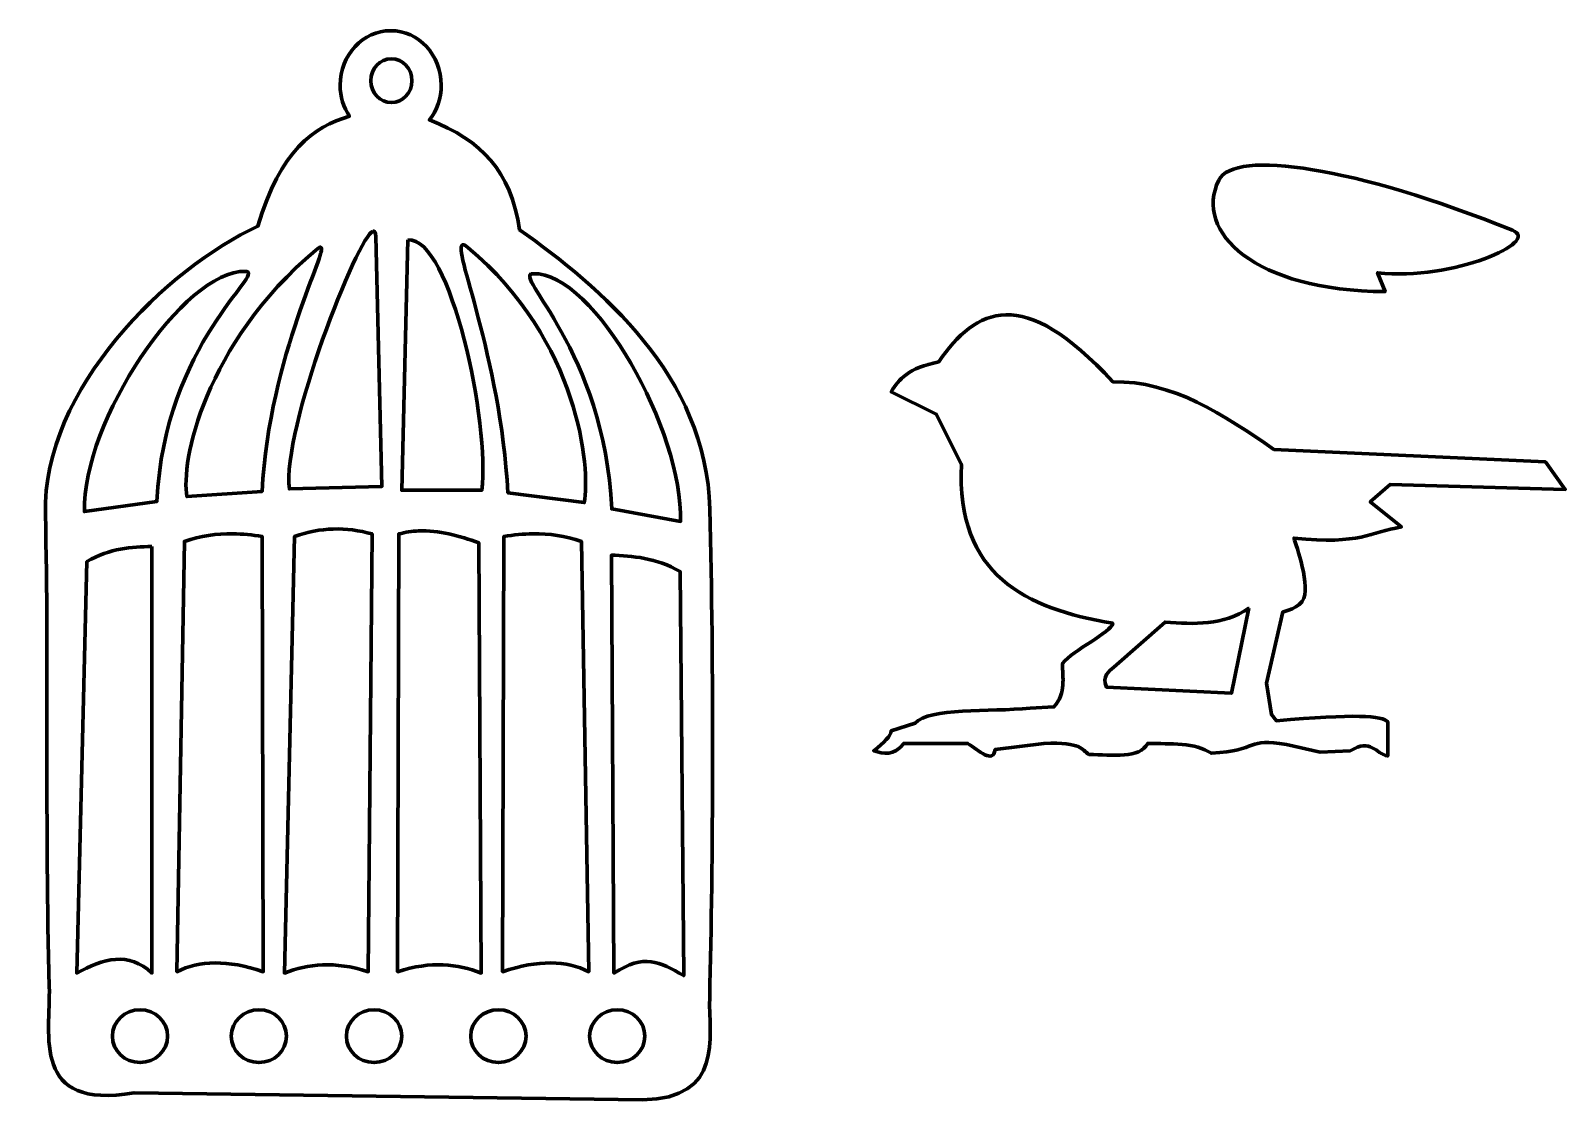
# Model space of a CAD drawing. Header units: centimetres. Extents: x -12.2 to 11.9, y -8.6 to 8.4.
import ezdxf

# ---------------------------------------------------------------- set-up
doc = ezdxf.new("R2010")
doc.units = ezdxf.units.CM
doc.header["$MEASUREMENT"] = 0
doc.layers.add('Layer 1', color=7, linetype='Continuous')

msp = doc.modelspace()

# ---------------------------------------------------------------- linework, layer by layer
at = {"layer": 'Layer 1', "color": 251, "lineweight": 80}
for points, knots in [([(-6.50517, 8.38648), (-6.94261, 8.38648), (-7.29914, 8.00417), (-7.29914, 7.53424), (-7.29914, 7.53424), (-7.29914, 7.3516), (-7.2447, 7.18247), (-7.15346, 7.04377), (-7.15346, 7.04377), (-7.71677, 6.87465), (-8.2391, 6.51145), (-8.59086, 5.31986), (-8.59086, 5.31986), (-10.00872, 4.65568), (-11.97109, 2.77999), (-11.92457, 0.80126), (-11.92457, 0.80126), (-11.86923, -1.55224), (-11.93463, -4.1069), (-11.86387, -6.61157), (-11.86387, -6.61157), (-11.84229, -7.3755), (-12.15531, -8.55097), (-10.5333, -8.27721), (-10.5333, -8.27721), (-10.5333, -8.27721), (-2.55474, -8.38647), (-2.55474, -8.38647), (-2.55474, -8.38647), (-1.27425, -8.36554), (-1.51666, -7.41311), (-1.50097, -6.7791), (-1.50097, -6.7791), (-1.4484, -4.65507), (-1.43407, -1.61931), (-1.49854, 0.88139), (-1.49854, 0.88139), (-1.55269, 2.98174), (-3.22015, 4.36286), (-4.48261, 5.26402), (-4.48261, 5.26402), (-4.62815, 6.18652), (-5.07669, 6.66818), (-5.89816, 6.98551), (-5.89816, 6.98551), (-5.78188, 7.13367), (-5.71363, 7.32543), (-5.71363, 7.53425), (-5.71363, 7.53425), (-5.71363, 8.00418), (-6.06774, 8.38649), (-6.50517, 8.38649), (-6.50517, 8.38649), (-6.50517, 8.38649), (-6.50517, 8.38648), (-6.50517, 8.38648)], [0, 0, 0, 0, 0.06666667, 0.06666667, 0.06666667, 0.06666667, 0.13333333, 0.13333333, 0.13333333, 0.13333333, 0.2, 0.2, 0.2, 0.2, 0.26666667, 0.26666667, 0.26666667, 0.26666667, 0.33333333, 0.33333333, 0.33333333, 0.33333333, 0.4, 0.4, 0.4, 0.4, 0.46666667, 0.46666667, 0.46666667, 0.46666667, 0.53333333, 0.53333333, 0.53333333, 0.53333333, 0.6, 0.6, 0.6, 0.6, 0.66666667, 0.66666667, 0.66666667, 0.66666667, 0.73333333, 0.73333333, 0.73333333, 0.73333333, 0.8, 0.8, 0.8, 0.8, 0.86666667, 0.86666667, 0.86666667, 0.86666667, 1, 1, 1, 1]), ([(-6.49545, 7.947), (-6.31674, 7.947), (-6.17252, 7.79176), (-6.17252, 7.60222), (-6.17252, 7.60222), (-6.17252, 7.41268), (-6.31674, 7.25987), (-6.49545, 7.25987), (-6.49545, 7.25987), (-6.67416, 7.25987), (-6.81838, 7.41268), (-6.81838, 7.60222), (-6.81838, 7.60222), (-6.81838, 7.79176), (-6.67416, 7.947), (-6.49545, 7.947)], [0, 0, 0, 0, 0.2, 0.2, 0.2, 0.2, 0.4, 0.4, 0.4, 0.4, 0.6, 0.6, 0.6, 0.6, 1, 1, 1, 1]), ([(-6.78196, 5.24215), (-6.75731, 5.24897), (-6.74225, 5.22248), (-6.74068, 5.1596), (-6.74068, 5.1596), (-6.74068, 5.1596), (-6.64356, 1.23587), (-6.64356, 1.23587), (-6.64356, 1.23587), (-6.64356, 1.23587), (-8.09553, 1.19702), (-8.09553, 1.19702), (-8.09553, 1.19702), (-8.21916, 2.1184), (-7.02026, 5.1762), (-6.78196, 5.24215)], [0, 0, 0, 0, 0.2, 0.2, 0.2, 0.2, 0.4, 0.4, 0.4, 0.4, 0.6, 0.6, 0.6, 0.6, 1, 1, 1, 1]), ([(-6.23565, 5.10376), (-5.56723, 5.1621), (-4.94106, 2.1943), (-5.07747, 1.17761), (-5.07747, 1.17761), (-5.07747, 1.17761), (-6.33277, 1.17761), (-6.33277, 1.17761), (-6.33277, 1.17761), (-6.33277, 1.17761), (-6.23565, 5.10376), (-6.23565, 5.10376)], [0, 0, 0, 0, 0.25, 0.25, 0.25, 0.25, 0.5, 0.5, 0.5, 0.5, 1, 1, 1, 1]), ([(-7.60507, 4.98964), (-7.469, 4.96278), (-8.40388, 3.32325), (-8.5253, 1.15818), (-8.5253, 1.15818), (-8.5253, 1.15818), (-9.7029, 1.07805), (-9.7029, 1.07805), (-9.7029, 1.07805), (-9.80678, 1.60837), (-9.42904, 3.47359), (-7.68276, 4.9435), (-7.68276, 4.9435), (-7.64362, 4.97644), (-7.61914, 4.99241), (-7.60506, 4.98963), (-7.60506, 4.98963), (-7.60506, 4.98963), (-7.60507, 4.98964), (-7.60507, 4.98964)], [0, 0, 0, 0, 0.16666667, 0.16666667, 0.16666667, 0.16666667, 0.33333333, 0.33333333, 0.33333333, 0.33333333, 0.5, 0.5, 0.5, 0.5, 0.66666667, 0.66666667, 0.66666667, 0.66666667, 1, 1, 1, 1]), ([(-5.37855, 5.02849), (-5.36104, 5.03221), (-5.33271, 5.01773), (-5.29357, 4.98479), (-5.29357, 4.98479), (-3.5473, 3.51488), (-3.36622, 1.51369), (-3.47011, 0.98337), (-3.47011, 0.98337), (-3.47011, 0.98337), (-4.66714, 1.13877), (-4.66714, 1.13877), (-4.66714, 1.13877), (-4.78856, 3.30384), (-5.54787, 4.99257), (-5.37856, 5.0285), (-5.37856, 5.0285), (-5.37856, 5.0285), (-5.37855, 5.02849), (-5.37855, 5.02849)], [0, 0, 0, 0, 0.16666667, 0.16666667, 0.16666667, 0.16666667, 0.33333333, 0.33333333, 0.33333333, 0.33333333, 0.5, 0.5, 0.5, 0.5, 0.66666667, 0.66666667, 0.66666667, 0.66666667, 1, 1, 1, 1]), ([(-8.78268, 4.61086), (-8.44292, 4.60177), (-10.06362, 3.48634), (-10.17395, 1.00035), (-10.17395, 1.00035), (-10.17395, 1.00035), (-11.3127, 0.84253), (-11.3127, 0.84253), (-11.3127, 0.84253), (-11.3502, 2.25031), (-9.75344, 4.63683), (-8.78267, 4.61086), (-8.78267, 4.61086), (-8.78267, 4.61086), (-8.78268, 4.61086), (-8.78268, 4.61086)], [0, 0, 0, 0, 0.2, 0.2, 0.2, 0.2, 0.4, 0.4, 0.4, 0.4, 0.6, 0.6, 0.6, 0.6, 1, 1, 1, 1]), ([(-4.27379, 4.57444), (-3.30303, 4.60042), (-1.91993, 2.09492), (-1.95743, 0.68714), (-1.95743, 0.68714), (-1.95743, 0.68714), (-3.03791, 0.88381), (-3.03791, 0.88381), (-3.03791, 0.88381), (-3.14825, 3.3698), (-4.61355, 4.56535), (-4.27379, 4.57444)], [0, 0, 0, 0, 0.25, 0.25, 0.25, 0.25, 0.5, 0.5, 0.5, 0.5, 1, 1, 1, 1]), ([(-8.98178, 0.49289), (-8.82971, 0.49113), (-8.67737, 0.47654), (-8.52531, 0.45161), (-8.52531, 0.45161), (-8.52531, 0.45161), (-8.50589, -6.37606), (-8.50589, -6.37606), (-8.50589, -6.37606), (-9.06695, -6.18398), (-9.50888, -6.20205), (-9.86074, -6.37606), (-9.86074, -6.37606), (-9.86074, -6.37606), (-9.74419, 0.37391), (-9.74419, 0.37391), (-9.74419, 0.37391), (-9.49074, 0.46283), (-9.23523, 0.49582), (-8.98178, 0.49288), (-8.98178, 0.49288), (-8.98178, 0.49288), (-8.98178, 0.49289), (-8.98178, 0.49289)], [0, 0, 0, 0, 0.14285714, 0.14285714, 0.14285714, 0.14285714, 0.28571429, 0.28571429, 0.28571429, 0.28571429, 0.42857143, 0.42857143, 0.42857143, 0.42857143, 0.57142857, 0.57142857, 0.57142857, 0.57142857, 0.71428571, 0.71428571, 0.71428571, 0.71428571, 1, 1, 1, 1]), ([(-7.4084, 0.56816), (-7.20564, 0.57411), (-7.00172, 0.54814), (-6.79896, 0.49046), (-6.79896, 0.49046), (-6.79896, 0.49046), (-6.85966, -6.37606), (-6.85966, -6.37606), (-6.85966, -6.37606), (-7.38708, -6.2042), (-7.80213, -6.25715), (-8.17323, -6.39791), (-8.17323, -6.39791), (-8.17323, -6.39791), (-8.01541, 0.45161), (-8.01541, 0.45161), (-8.01541, 0.45161), (-7.81265, 0.52473), (-7.61115, 0.5622), (-7.4084, 0.56816)], [0, 0, 0, 0, 0.16666667, 0.16666667, 0.16666667, 0.16666667, 0.33333333, 0.33333333, 0.33333333, 0.33333333, 0.5, 0.5, 0.5, 0.5, 0.66666667, 0.66666667, 0.66666667, 0.66666667, 1, 1, 1, 1]), ([(-6.06812, 0.53903), (-5.75295, 0.5509), (-5.42774, 0.46175), (-5.12361, 0.35207), (-5.12361, 0.35207), (-5.12361, 0.35207), (-5.08476, -6.3979), (-5.08476, -6.3979), (-5.08476, -6.3979), (-5.45587, -6.25714), (-5.87092, -6.20419), (-6.39833, -6.37605), (-6.39833, -6.37605), (-6.39833, -6.37605), (-6.37891, 0.49047), (-6.37891, 0.49047), (-6.37891, 0.49047), (-6.27753, 0.51931), (-6.17318, 0.53508), (-6.06812, 0.53903)], [0, 0, 0, 0, 0.16666667, 0.16666667, 0.16666667, 0.16666667, 0.33333333, 0.33333333, 0.33333333, 0.33333333, 0.5, 0.5, 0.5, 0.5, 0.66666667, 0.66666667, 0.66666667, 0.66666667, 1, 1, 1, 1]), ([(-4.27379, 0.49289), (-4.02034, 0.49583), (-3.76726, 0.46284), (-3.51381, 0.37392), (-3.51381, 0.37392), (-3.51381, 0.37392), (-3.39726, -6.37605), (-3.39726, -6.37605), (-3.39726, -6.37605), (-3.74912, -6.20204), (-4.18863, -6.18397), (-4.74968, -6.37605), (-4.74968, -6.37605), (-4.74968, -6.37605), (-4.73026, 0.45162), (-4.73026, 0.45162), (-4.73026, 0.45162), (-4.57819, 0.47654), (-4.42585, 0.49113), (-4.27379, 0.4929), (-4.27379, 0.4929), (-4.27379, 0.4929), (-4.27379, 0.49289), (-4.27379, 0.49289)], [0, 0, 0, 0, 0.14285714, 0.14285714, 0.14285714, 0.14285714, 0.28571429, 0.28571429, 0.28571429, 0.28571429, 0.42857143, 0.42857143, 0.42857143, 0.42857143, 0.57142857, 0.57142857, 0.57142857, 0.57142857, 0.71428571, 0.71428571, 0.71428571, 0.71428571, 1, 1, 1, 1]), ([(-10.25407, 0.29379), (-10.25407, 0.29379), (-10.25407, -6.39791), (-10.25407, -6.39791), (-10.25407, -6.39791), (-10.61518, -6.05341), (-11.01873, -6.1722), (-11.43167, -6.39791), (-11.43167, -6.39791), (-11.43167, -6.39791), (-11.27385, 0.05827), (-11.27385, 0.05827), (-11.27385, 0.05827), (-10.89994, 0.27197), (-10.57682, 0.28472), (-10.25407, 0.29379)], [0, 0, 0, 0, 0.2, 0.2, 0.2, 0.2, 0.4, 0.4, 0.4, 0.4, 0.6, 0.6, 0.6, 0.6, 1, 1, 1, 1]), ([(-3.04277, 0.15782), (-2.72002, 0.14875), (-2.33863, 0.11657), (-1.96472, -0.09713), (-1.96472, -0.09713), (-1.96472, -0.09713), (-1.90645, -6.43676), (-1.90645, -6.43676), (-1.90645, -6.43676), (-2.29622, -6.21877), (-2.52279, -6.09342), (-3.00393, -6.39791), (-3.00393, -6.39791), (-3.00393, -6.39791), (-3.04278, 0.15782), (-3.04278, 0.15782), (-3.04278, 0.15782), (-3.04278, 0.15782), (-3.04277, 0.15782), (-3.04277, 0.15782)], [0, 0, 0, 0, 0.16666667, 0.16666667, 0.16666667, 0.16666667, 0.33333333, 0.33333333, 0.33333333, 0.33333333, 0.5, 0.5, 0.5, 0.5, 0.66666667, 0.66666667, 0.66666667, 0.66666667, 1, 1, 1, 1]), ([(-10.4386, -6.97335), (-10.19924, -6.97335), (-10.00641, -7.16001), (-10.00641, -7.38855), (-10.00641, -7.38855), (-10.00641, -7.61708), (-10.19924, -7.80132), (-10.4386, -7.80132), (-10.4386, -7.80132), (-10.67796, -7.80132), (-10.87322, -7.61708), (-10.87322, -7.38855), (-10.87322, -7.38855), (-10.87322, -7.16002), (-10.67796, -6.97335), (-10.4386, -6.97335)], [0, 0, 0, 0, 0.2, 0.2, 0.2, 0.2, 0.4, 0.4, 0.4, 0.4, 0.6, 0.6, 0.6, 0.6, 1, 1, 1, 1]), ([(-8.57386, -6.97335), (-8.3345, -6.97335), (-8.14167, -7.16001), (-8.14167, -7.38855), (-8.14167, -7.38855), (-8.14167, -7.61708), (-8.3345, -7.80132), (-8.57386, -7.80132), (-8.57386, -7.80132), (-8.81322, -7.80132), (-9.00848, -7.61708), (-9.00848, -7.38855), (-9.00848, -7.38855), (-9.00848, -7.16002), (-8.81322, -6.97335), (-8.57386, -6.97335)], [0, 0, 0, 0, 0.2, 0.2, 0.2, 0.2, 0.4, 0.4, 0.4, 0.4, 0.6, 0.6, 0.6, 0.6, 1, 1, 1, 1]), ([(-6.7674, -6.97335), (-6.52804, -6.97335), (-6.33278, -7.16001), (-6.33278, -7.38855), (-6.33278, -7.38855), (-6.33278, -7.61708), (-6.52804, -7.80132), (-6.7674, -7.80132), (-6.7674, -7.80132), (-7.00676, -7.80132), (-7.20202, -7.61708), (-7.20202, -7.38855), (-7.20202, -7.38855), (-7.20202, -7.16002), (-7.00676, -6.97335), (-6.7674, -6.97335)], [0, 0, 0, 0, 0.2, 0.2, 0.2, 0.2, 0.4, 0.4, 0.4, 0.4, 0.6, 0.6, 0.6, 0.6, 1, 1, 1, 1]), ([(-4.81525, -6.97335), (-4.57589, -6.97335), (-4.38306, -7.16001), (-4.38306, -7.38855), (-4.38306, -7.38855), (-4.38306, -7.61708), (-4.57589, -7.80132), (-4.81525, -7.80132), (-4.81525, -7.80132), (-5.05461, -7.80132), (-5.24987, -7.61708), (-5.24987, -7.38855), (-5.24987, -7.38855), (-5.24987, -7.16002), (-5.05461, -6.97335), (-4.81525, -6.97335)], [0, 0, 0, 0, 0.2, 0.2, 0.2, 0.2, 0.4, 0.4, 0.4, 0.4, 0.6, 0.6, 0.6, 0.6, 1, 1, 1, 1]), ([(-2.9505, -6.97335), (-2.71114, -6.97335), (-2.51831, -7.16001), (-2.51831, -7.38855), (-2.51831, -7.38855), (-2.51831, -7.61708), (-2.71114, -7.80132), (-2.9505, -7.80132), (-2.9505, -7.80132), (-3.18986, -7.80132), (-3.38512, -7.61708), (-3.38512, -7.38855), (-3.38512, -7.38855), (-3.38512, -7.16002), (-3.18986, -6.97335), (-2.9505, -6.97335)], [0, 0, 0, 0, 0.2, 0.2, 0.2, 0.2, 0.4, 0.4, 0.4, 0.4, 0.6, 0.6, 0.6, 0.6, 1, 1, 1, 1])]:
    msp.add_open_spline(points, degree=3, knots=knots, dxfattribs=at)
at = {"layer": 'Layer 1', "color": 30, "lineweight": 80}
msp.add_open_spline([(6.48711, 6.04009), (6.09228, 5.23107), (7.05448, 4.3013), (9.09678, 4.29377), (9.09678, 4.29377), (9.09678, 4.29377), (8.97905, 4.58809), (8.97905, 4.58809), (8.97905, 4.58809), (10.17126, 4.46344), (11.54999, 5.07315), (11.09818, 5.25522), (11.09818, 5.25522), (8.63605, 6.24747), (6.72985, 6.53748), (6.48711, 6.04009)], degree=3, knots=[0, 0, 0, 0, 0.2, 0.2, 0.2, 0.2, 0.4, 0.4, 0.4, 0.4, 0.6, 0.6, 0.6, 0.6, 1, 1, 1, 1], dxfattribs=at)
at = {"layer": 'Layer 1', "color": 21, "lineweight": 80}
for points, knots in [([(3.14799, 3.92923), (2.71467, 3.92046), (2.38387, 3.6129), (2.09422, 3.1911), (2.09422, 3.1911), (1.62269, 3.09784), (1.4583, 2.91676), (1.34881, 2.72006), (1.34881, 2.72006), (1.34881, 2.72006), (2.05537, 2.36799), (2.05537, 2.36799), (2.05537, 2.36799), (2.05537, 2.36799), (2.44871, 1.5813), (2.44871, 1.5813), (2.44871, 1.5813), (2.36769, -0.15293), (3.452, -0.67987), (4.82334, -0.90988), (4.82334, -0.90988), (4.8006, -1.05093), (4.20085, -1.33486), (4.03665, -1.53874), (4.03665, -1.53874), (4.02882, -1.76766), (4.1023, -1.99453), (3.90068, -2.22345), (3.90068, -2.22345), (3.90068, -2.22345), (3.52676, -2.24287), (3.52676, -2.24287), (3.52676, -2.24287), (2.88491, -2.30353), (1.94523, -2.23136), (1.72272, -2.47839), (1.72272, -2.47839), (1.72272, -2.47839), (1.3488, -2.59736), (1.3488, -2.59736), (1.3488, -2.59736), (1.34845, -2.6716), (1.2308, -2.78433), (1.07443, -2.91058), (1.07443, -2.91058), (1.2314, -2.9622), (1.3885, -2.99921), (1.54547, -2.79403), (1.54547, -2.79403), (1.54547, -2.79403), (2.54583, -2.79403), (2.54583, -2.79403), (2.54583, -2.79403), (2.72438, -2.90761), (2.94727, -3.12243), (2.97802, -2.89115), (2.97802, -2.89115), (2.97802, -2.89115), (3.74286, -2.79403), (3.74286, -2.79403), (3.74286, -2.79403), (4.35552, -2.77745), (4.32936, -2.88691), (4.44942, -2.96885), (4.44942, -2.96885), (4.82073, -2.97389), (5.24939, -3.03761), (5.37208, -2.79403), (5.37208, -2.79403), (5.73417, -2.80662), (6.115, -2.77982), (6.37244, -2.94943), (6.37244, -2.94943), (7.1262, -2.90632), (6.91937, -2.6966), (7.55004, -2.81346), (7.55004, -2.81346), (7.55004, -2.81346), (8.07935, -2.93001), (8.07935, -2.93001), (8.07935, -2.93001), (8.07935, -2.93001), (8.55039, -2.91059), (8.55039, -2.91059), (8.55039, -2.91059), (8.8825, -2.71026), (8.94629, -2.957), (9.13798, -2.99072), (9.13798, -2.99072), (9.13798, -2.99072), (9.13798, -2.45898), (9.13798, -2.45898), (9.13798, -2.45898), (9.06601, -2.35969), (8.61231, -2.3301), (7.39221, -2.43956), (7.39221, -2.43956), (7.39221, -2.43956), (7.31451, -2.34244), (7.31451, -2.34244), (7.31451, -2.34244), (7.31451, -2.34244), (7.23681, -1.85197), (7.23681, -1.85197), (7.23681, -1.85197), (7.23681, -1.85197), (7.49175, -0.73264), (7.49175, -0.73264), (7.49175, -0.73264), (7.49175, -0.73264), (7.76855, -0.67351), (7.82439, -0.51654), (7.82439, -0.51654), (7.91612, -0.25873), (7.66657, 0.42554), (7.66657, 0.42554), (7.66657, 0.42554), (8.73029, 0.31733), (8.85113, 0.52164), (9.35406, 0.60036), (9.35406, 0.60036), (9.35406, 0.60036), (8.86359, 0.9937), (8.86359, 0.9937), (8.86359, 0.9937), (8.86359, 0.9937), (9.17924, 1.26807), (9.17924, 1.26807), (9.17924, 1.26807), (9.17924, 1.26807), (11.92536, 1.19037), (11.92536, 1.19037), (11.92536, 1.19037), (11.92536, 1.19037), (11.61214, 1.62256), (11.61214, 1.62256), (11.61214, 1.62256), (11.61214, 1.62256), (7.35334, 1.8168), (7.35334, 1.8168), (7.35334, 1.8168), (6.56206, 2.36224), (5.76821, 2.89555), (4.82334, 2.87789), (4.82334, 2.87789), (4.11886, 3.64872), (3.5813, 3.938), (3.14799, 3.92923)], [0, 0, 0, 0, 0.02631579, 0.02631579, 0.02631579, 0.02631579, 0.05263158, 0.05263158, 0.05263158, 0.05263158, 0.07894737, 0.07894737, 0.07894737, 0.07894737, 0.10526316, 0.10526316, 0.10526316, 0.10526316, 0.13157895, 0.13157895, 0.13157895, 0.13157895, 0.15789474, 0.15789474, 0.15789474, 0.15789474, 0.18421053, 0.18421053, 0.18421053, 0.18421053, 0.21052632, 0.21052632, 0.21052632, 0.21052632, 0.23684211, 0.23684211, 0.23684211, 0.23684211, 0.26315789, 0.26315789, 0.26315789, 0.26315789, 0.28947368, 0.28947368, 0.28947368, 0.28947368, 0.31578947, 0.31578947, 0.31578947, 0.31578947, 0.34210526, 0.34210526, 0.34210526, 0.34210526, 0.36842105, 0.36842105, 0.36842105, 0.36842105, 0.39473684, 0.39473684, 0.39473684, 0.39473684, 0.42105263, 0.42105263, 0.42105263, 0.42105263, 0.44736842, 0.44736842, 0.44736842, 0.44736842, 0.47368421, 0.47368421, 0.47368421, 0.47368421, 0.5, 0.5, 0.5, 0.5, 0.52631579, 0.52631579, 0.52631579, 0.52631579, 0.55263158, 0.55263158, 0.55263158, 0.55263158, 0.57894737, 0.57894737, 0.57894737, 0.57894737, 0.60526316, 0.60526316, 0.60526316, 0.60526316, 0.63157895, 0.63157895, 0.63157895, 0.63157895, 0.65789474, 0.65789474, 0.65789474, 0.65789474, 0.68421053, 0.68421053, 0.68421053, 0.68421053, 0.71052632, 0.71052632, 0.71052632, 0.71052632, 0.73684211, 0.73684211, 0.73684211, 0.73684211, 0.76315789, 0.76315789, 0.76315789, 0.76315789, 0.78947368, 0.78947368, 0.78947368, 0.78947368, 0.81578947, 0.81578947, 0.81578947, 0.81578947, 0.84210526, 0.84210526, 0.84210526, 0.84210526, 0.86842105, 0.86842105, 0.86842105, 0.86842105, 0.89473684, 0.89473684, 0.89473684, 0.89473684, 0.92105263, 0.92105263, 0.92105263, 0.92105263, 0.94736842, 0.94736842, 0.94736842, 0.94736842, 1, 1, 1, 1]), ([(6.96002, -0.67435), (6.96002, -0.67435), (6.68565, -2.00735), (6.68565, -2.00735), (6.68565, -2.00735), (6.68565, -2.00735), (4.72379, -1.91023), (4.72379, -1.91023), (4.72379, -1.91023), (4.6558, -1.7341), (4.75968, -1.67243), (4.84276, -1.59701), (4.84276, -1.59701), (4.84276, -1.59701), (5.64644, -0.89045), (5.64644, -0.89045), (5.64644, -0.89045), (6.10273, -0.92698), (6.55506, -0.94585), (6.96001, -0.67435), (6.96001, -0.67435), (6.96001, -0.67435), (6.96002, -0.67435), (6.96002, -0.67435)], [0, 0, 0, 0, 0.14285714, 0.14285714, 0.14285714, 0.14285714, 0.28571429, 0.28571429, 0.28571429, 0.28571429, 0.42857143, 0.42857143, 0.42857143, 0.42857143, 0.57142857, 0.57142857, 0.57142857, 0.57142857, 0.71428571, 0.71428571, 0.71428571, 0.71428571, 1, 1, 1, 1])]:
    msp.add_open_spline(points, degree=3, knots=knots, dxfattribs=at)

doc.saveas('drawing.dxf')
